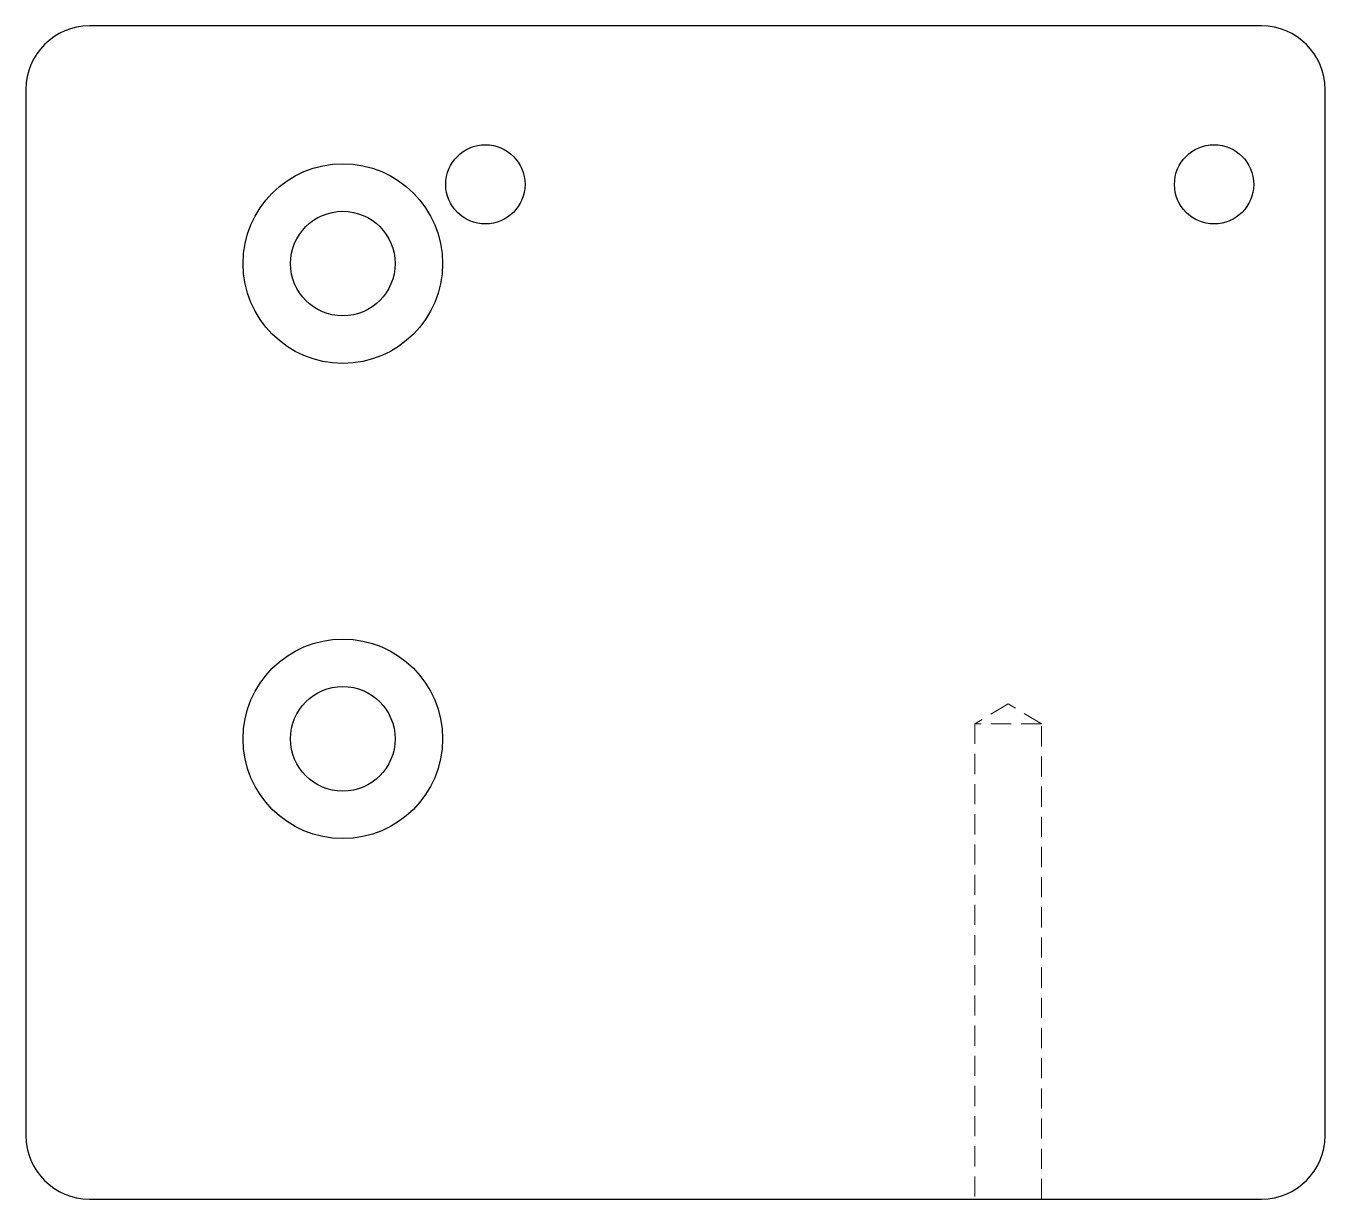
# Model space of a CAD drawing. Header units: millimetres. Extents: x -20 to 62, y -1.2 to 72.8.
import ezdxf

# ---------------------------------------------------------------- set-up
doc = ezdxf.new("R2010")
doc.units = ezdxf.units.MM
doc.linetypes.add('HIDDEN', pattern=[1.905, 1.27, -0.635])

msp = doc.modelspace()

# ---------------------------------------------------------------- linework, layer by layer
at = {"color": 7, "linetype": 'Continuous', "lineweight": 25}
for p, q in [((58, 72.839), (-16, 72.839)), ((-20, 68.839), (-20, 2.789)), ((62, 2.789), (62, 68.839)), ((-16, -1.211), (58, -1.211))]:
    msp.add_line(p, q, dxfattribs=at)
at = {"color": 7, "linetype": 'HIDDEN', "lineweight": 18}
for p, q in [((42, 30.051), (39.9, 28.789)), ((44.1, 28.789), (42, 30.051)), ((44.1, 28.789), (39.9, 28.789)), ((39.9, 28.789), (39.9, -1.211)), ((44.1, -1.211), (44.1, 28.789))]:
    msp.add_line(p, q, dxfattribs=at)
at = {"color": 7, "linetype": 'Continuous', "lineweight": 25}
for centre, radius in [((9, 62.839), 2.5), ((55, 62.839), 2.5), ((0, 57.839), 6.3), ((0, 57.839), 3.3), ((0, 27.839), 6.3), ((0, 27.839), 3.3)]:
    msp.add_circle(centre, radius, dxfattribs=at)
for centre, start, end in [((-16, 68.839), 90, 180), ((58, 68.839), 0, 90), ((-16, 2.789), 180, 270), ((58, 2.789), 270, 0)]:
    msp.add_arc(centre, 4, start, end, dxfattribs=at)

doc.saveas('drawing.dxf')
